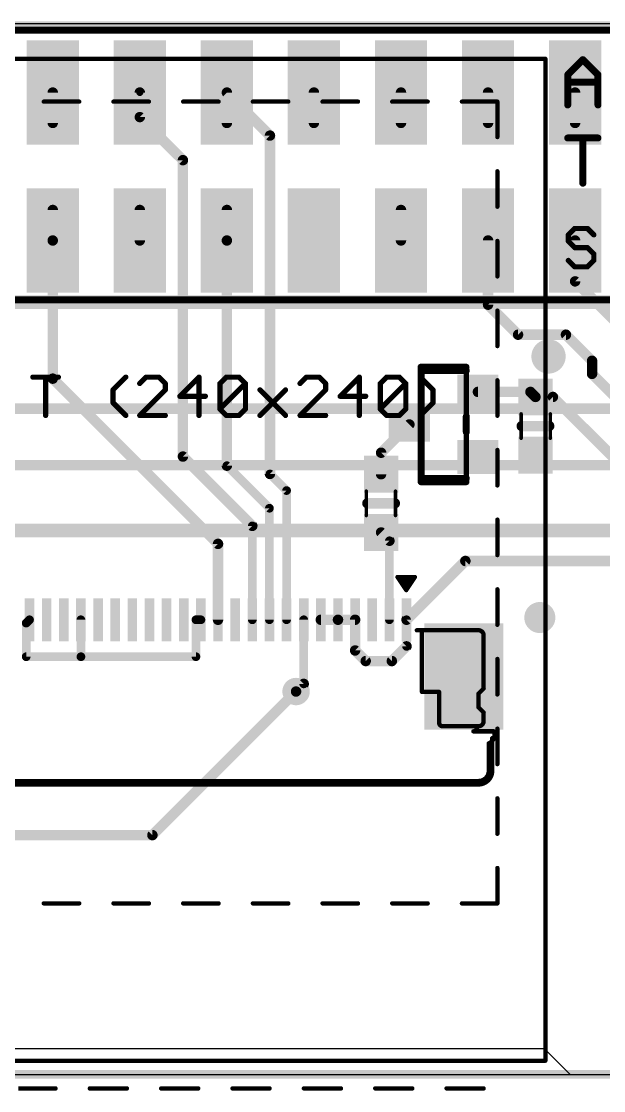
# Model space of a CAD drawing. Extents: x 0 to 65.2, y -0.5 to 30.7.
# Drawn here: x 30.34 to 47.33, y -0.47 to 30.73 of the extents above; entities that cross this region are included whole.
import ezdxf

# ---------------------------------------------------------------- set-up
doc = ezdxf.new("R2010")
doc.units = 0
for name, color, linetype in [('1', 12, 'CONTINUOUS'), ('16', 5, 'CONTINUOUS'), ('18', 110, 'CONTINUOUS'), ('20', 53, 'CONTINUOUS'), ('21', 40, 'CONTINUOUS'), ('22', 6, 'CONTINUOUS'), ('52', 253, 'CONTINUOUS')]:
    doc.layers.add(name, color=color, linetype=linetype)

# ---------------------------------------------------------------- blocks, each defined once
blk = doc.blocks.new('RECT')
blk.add_solid([(-0.5, -0.5), (0.5, -0.5), (-0.5, 0.5), (0.5, 0.5)])
blk = doc.blocks.new('PIE')
at = {"const_width": 0.5}
blk.add_lwpolyline([(0, -0.25, 1), (0, 0.25, 1), (0, -0.25)], format="xyb", dxfattribs=at)
blk = doc.blocks.new('ROUNDV')
at = {"const_width": 0.5}
blk.add_lwpolyline([(0, -0.25, 1), (0, 0.25, 1), (0, -0.25)], format="xyb", dxfattribs=at)

msp = doc.modelspace()

# ---------------------------------------------------------------- linework, layer by layer
at = {"layer": '1'}
for points, const_width in [([(65.024, 30.607), (0.127, 30.607)], 0.254), ([(29.53, 22.54), (51.181, 22.54)], 0.4064), ([(51.181, 19.431), (24.384, 19.431)], 0.3048), ([(51.562, 17.78), (26.9374, 17.78)], 0.3048), ([(29.337, 15.875), (48.133, 15.875)], 0.4064), ([(34.163, 6.985), (38.354, 11.176)], 0.3048), ([(3.429, 6.985), (34.163, 6.985)], 0.3048), ([(0.127, 0), (65.024, 0)], 0.254)]:
    msp.add_lwpolyline(points, dxfattribs=dict(at, const_width=const_width))
at = {"layer": '1', "const_width": 0.1524}
for points in [[(38.4079, 11.1221, 1), (38.3001, 11.2299)], [(34.1091, 7.0389, 1), (34.2169, 6.9311)], [(34.163, 6.9088, 1), (34.163, 7.0612)]]:
    msp.add_lwpolyline(points, format="xyb", dxfattribs=at)
at = {"layer": '16'}
for points, const_width in [([(65.024, 30.607), (0.127, 30.607)], 0.254), ([(31.255, 27.7704), (31.255, 28.6574)], 0.3048), ([(33.7954, 27.94), (33.795, 28.6574)], 0.3048), ([(33.7954, 28.657), (33.7954, 27.94)], 0.3048), ([(33.795, 28.6574), (33.7954, 28.657)], 0.2032), ([(36.335, 27.7704), (36.335, 28.6574)], 0.3048), ([(36.335, 28.6574), (37.592, 27.4004)], 0.3048), ([(38.875, 28.6574), (38.875, 27.7704)], 0.3048), ([(38.875, 27.7704), (38.875, 28.6574)], 0.3048), ([(41.415, 28.6574), (41.415, 27.7704)], 0.3048), ([(41.415, 27.7704), (41.415, 28.6574)], 0.3048), ([(43.955, 27.7704), (43.955, 28.6574)], 0.3048), ([(46.495, 28.6574), (46.495, 27.7704)], 0.3048), ([(46.495, 27.7704), (46.495, 28.6574)], 0.3048), ([(35.052, 26.6834), (33.7954, 27.94)], 0.3048), ([(37.592, 27.4004), (37.592, 17.526)], 0.3048), ([(35.052, 18.034), (35.052, 26.6834)], 0.3048), ([(31.255, 25.2296), (31.255, 24.3394)], 0.3048), ([(33.795, 24.3394), (33.795, 25.2296)], 0.3048), ([(33.795, 25.2296), (33.795, 24.3394)], 0.3048), ([(36.335, 25.2296), (36.335, 24.3394)], 0.3048), ([(41.415, 24.3394), (41.415, 25.2296)], 0.3048), ([(41.415, 25.2296), (41.415, 24.3394)], 0.3048), ([(31.255, 20.307), (31.255, 24.3394)], 0.3048), ([(36.3354, 17.7666), (36.335, 24.3394)], 0.3048), ([(43.955, 22.466), (43.955, 24.3394)], 0.3048), ([(46.495, 24.3394), (46.495, 23.1464)], 0.3048), ([(50.4644, 19.177), (46.495, 23.1464)], 0.3048), ([(44.831, 21.59), (43.955, 22.466)], 0.3048), ([(46.228, 21.59), (44.831, 21.59)], 0.3048), ([(46.99, 20.828), (46.228, 21.59)], 0.3048), ([(46.99, 20.447), (46.99, 20.828)], 0.3048), ([(49.784, 17.653), (46.99, 20.447)], 0.3048), ([(36.077, 15.485), (31.255, 20.307)], 0.3048), ([(43.66, 19.92), (45.192, 19.92)], 0.3048), ([(45.192, 19.92), (45.339, 19.773)], 0.3048), ([(45.339, 19.773), (45.847, 19.773)], 0.3048), ([(49.237, 16.383), (45.847, 19.773)], 0.3048), ([(41.66, 18.97), (40.835, 18.145)], 0.3048), ([(37.077, 16.009), (35.052, 18.034)], 0.3048), ([(40.835, 18.145), (40.835, 17.518)], 0.3048), ([(37.577, 16.525), (36.3354, 17.7666)], 0.254), ([(38.077, 17.041), (37.592, 17.526)], 0.254), ([(38.077, 17.041), (38.077, 13.27)], 0.254), ([(37.577, 13.27), (37.577, 16.525)], 0.254), ([(37.077, 13.27), (37.077, 16.009)], 0.254), ([(41.077, 15.576), (40.835, 15.818)], 0.3048), ([(36.077, 13.27), (36.077, 15.485)], 0.3048), ([(41.077, 13.27), (41.077, 15.576)], 0.254), ([(41.577, 13.27), (43.293, 14.986)], 0.3048), ([(43.293, 14.986), (49.022, 14.986)], 0.3048), ([(39.077, 13.27), (39.577, 13.27)], 0.3048), ([(40.077, 13.27), (39.577, 13.27)], 0.3048), ([(40.077, 12.374), (40.077, 13.27)], 0.3048), ([(30.577, 13.27), (30.48, 13.173)], 0.254), ([(30.48, 13.173), (30.48, 12.192)], 0.254), ([(32.077, 13.27), (32.077, 12.192)], 0.254), ([(35.577, 13.27), (35.433, 13.27)], 0.254), ([(35.433, 13.27), (35.433, 12.192)], 0.254), ([(38.577, 13.27), (38.577, 11.399)], 0.254), ([(41.577, 13.27), (41.577, 12.494)], 0.254), ([(40.386, 12.065), (40.077, 12.374)], 0.3048), ([(41.577, 12.494), (41.148, 12.065)], 0.3048), ([(32.077, 12.192), (30.48, 12.192)], 0.254), ([(35.433, 12.192), (32.077, 12.192)], 0.254), ([(41.148, 12.065), (40.386, 12.065)], 0.3048), ([(38.577, 11.399), (38.354, 11.176)], 0.3048), ([(0.127, 0), (65.024, 0)], 0.254)]:
    msp.add_lwpolyline(points, dxfattribs=dict(at, const_width=const_width))
for points, const_width in [([(31.3312, 28.6574, 1), (31.1788, 28.6574)], 0.1524), ([(33.8712, 28.6574, 1), (33.7188, 28.6574)], 0.1524), ([(33.8716, 28.657, 1), (33.7192, 28.657)], 0.1524), ([(33.8309, 28.6933, 1), (33.7591, 28.6215)], 0.1016), ([(33.7595, 28.6211, 1), (33.8313, 28.6929)], 0.1016), ([(36.4112, 28.6574, 1), (36.2588, 28.6574)], 0.1524), ([(36.3889, 28.7113, 1), (36.2811, 28.6035)], 0.1524), ([(38.9512, 28.6574, 1), (38.7988, 28.6574)], 0.1524), ([(38.9512, 28.6574, 1), (38.7988, 28.6574)], 0.1524), ([(41.4912, 28.6574, 1), (41.3388, 28.6574)], 0.1524), ([(41.4912, 28.6574, 1), (41.3388, 28.6574)], 0.1524), ([(44.0312, 28.6574, 1), (43.8788, 28.6574)], 0.1524), ([(46.5712, 28.6574, 1), (46.4188, 28.6574)], 0.1524), ([(46.5712, 28.6574, 1), (46.4188, 28.6574)], 0.1524), ([(33.8493, 27.9939, 1), (33.7415, 27.8861)], 0.1524), ([(31.1788, 27.7704, 1), (31.3312, 27.7704)], 0.1524), ([(33.7192, 27.94, 1), (33.8716, 27.94)], 0.1524), ([(33.7192, 27.94, 1), (33.8716, 27.94)], 0.1524), ([(36.2588, 27.7704, 1), (36.4112, 27.7704)], 0.1524), ([(38.7988, 27.7704, 1), (38.9512, 27.7704)], 0.1524), ([(38.7988, 27.7704, 1), (38.9512, 27.7704)], 0.1524), ([(41.3388, 27.7704, 1), (41.4912, 27.7704)], 0.1524), ([(41.3388, 27.7704, 1), (41.4912, 27.7704)], 0.1524), ([(43.8788, 27.7704, 1), (44.0312, 27.7704)], 0.1524), ([(46.4188, 27.7704, 1), (46.5712, 27.7704)], 0.1524), ([(46.4188, 27.7704, 1), (46.5712, 27.7704)], 0.1524), ([(37.6682, 27.4004, 1), (37.5158, 27.4004)], 0.1524), ([(37.5381, 27.3465, 1), (37.6459, 27.4543)], 0.1524), ([(35.1282, 26.6834, 1), (34.9758, 26.6834)], 0.1524), ([(34.9981, 26.6295, 1), (35.1059, 26.7373)], 0.1524), ([(31.3312, 25.2296, 1), (31.1788, 25.2296)], 0.1524), ([(33.8712, 25.2296, 1), (33.7188, 25.2296)], 0.1524), ([(33.8712, 25.2296, 1), (33.7188, 25.2296)], 0.1524), ([(36.4112, 25.2296, 1), (36.2588, 25.2296)], 0.1524), ([(41.4912, 25.2296, 1), (41.3388, 25.2296)], 0.1524), ([(41.4912, 25.2296, 1), (41.3388, 25.2296)], 0.1524), ([(31.3312, 24.3394, 1), (31.1788, 24.3394)], 0.1524), ([(31.1788, 24.3394, 1), (31.3312, 24.3394)], 0.1524), ([(33.7188, 24.3394, 1), (33.8712, 24.3394)], 0.1524), ([(33.7188, 24.3394, 1), (33.8712, 24.3394)], 0.1524), ([(36.4112, 24.3394, 1), (36.2588, 24.3394)], 0.1524), ([(36.2588, 24.3394, 1), (36.4112, 24.3394)], 0.1524), ([(41.3388, 24.3394, 1), (41.4912, 24.3394)], 0.1524), ([(41.3388, 24.3394, 1), (41.4912, 24.3394)], 0.1524), ([(44.0312, 24.3394, 1), (43.8788, 24.3394)], 0.1524), ([(46.5712, 24.3394, 1), (46.4188, 24.3394)], 0.1524), ([(46.5489, 23.2002, 1), (46.4411, 23.0925)], 0.1524), ([(46.4188, 23.1464, 1), (46.5712, 23.1464)], 0.1524), ([(44.0089, 22.5199, 1), (43.9011, 22.4121)], 0.1524), ([(43.8788, 22.466, 1), (44.0312, 22.466)], 0.1524), ([(44.831, 21.6662, 1), (44.831, 21.5138)], 0.1524), ([(44.7771, 21.5361, 1), (44.8849, 21.6439)], 0.1524), ([(46.2819, 21.6439, 1), (46.1741, 21.5361)], 0.1524), ([(46.228, 21.5138, 1), (46.228, 21.6662)], 0.1524), ([(47.0662, 20.828, 1), (46.9138, 20.828)], 0.1524), ([(46.9361, 20.7741, 1), (47.0439, 20.8819)], 0.1524), ([(47.0439, 20.5009, 1), (46.9361, 20.3931)], 0.1524), ([(31.3089, 20.3609, 1), (31.2011, 20.2531)], 0.1524), ([(31.1788, 20.307, 1), (31.3312, 20.307)], 0.1524), ([(46.9138, 20.447, 1), (47.0662, 20.447)], 0.1524), ([(43.66, 19.9962, 1), (43.66, 19.8438)], 0.1524), ([(45.2459, 19.9739, 1), (45.1381, 19.8661)], 0.1524), ([(45.192, 19.8438, 1), (45.192, 19.9962)], 0.1524), ([(45.339, 19.8492, 1), (45.339, 19.6968)], 0.1524), ([(45.2851, 19.7191, 1), (45.3929, 19.8269)], 0.1524), ([(45.9009, 19.8269, 1), (45.7931, 19.7191)], 0.1524), ([(45.847, 19.6968, 1), (45.847, 19.8492)], 0.1524), ([(41.7139, 18.9161, 1), (41.6061, 19.0239)], 0.1524), ([(35.1059, 18.0879, 1), (34.9981, 17.9801)], 0.1524), ([(34.9758, 18.034, 1), (35.1282, 18.034)], 0.1524), ([(40.9112, 18.145, 1), (40.7588, 18.145)], 0.1524), ([(40.7811, 18.1989, 1), (40.8889, 18.0911)], 0.1524), ([(36.2592, 17.7666, 1), (36.4116, 17.7666)], 0.1524), ([(36.3803, 17.8115, 1), (36.2905, 17.7217)], 0.127), ([(37.5158, 17.526, 1), (37.6682, 17.526)], 0.1524), ([(37.6369, 17.5709, 1), (37.5471, 17.4811)], 0.127), ([(40.7588, 17.518, 1), (40.9112, 17.518)], 0.1524), ([(38.1405, 17.041, 1), (38.0135, 17.041)], 0.127), ([(38.0321, 16.9961, 1), (38.1219, 17.0859)], 0.127), ([(37.6405, 16.525, 1), (37.5135, 16.525)], 0.127), ([(37.5321, 16.4801, 1), (37.6219, 16.5699)], 0.127), ([(37.0231, 15.9551, 1), (37.1309, 16.0629)], 0.1524), ([(37.1405, 16.009, 1), (37.0135, 16.009)], 0.127), ([(40.8889, 15.8719, 1), (40.7811, 15.7641)], 0.1524), ([(36.1532, 15.485, 1), (36.0008, 15.485)], 0.1524), ([(36.0231, 15.4311, 1), (36.1309, 15.5389)], 0.1524), ([(41.0231, 15.5221, 1), (41.1309, 15.6299)], 0.1524), ([(41.1405, 15.576, 1), (41.0135, 15.576)], 0.127), ([(43.293, 15.0622, 1), (43.293, 14.9098)], 0.1524), ([(43.3469, 14.9321, 1), (43.2391, 15.0399)], 0.1524), ([(39.077, 13.3462, 1), (39.077, 13.1938)], 0.1524), ([(39.577, 13.3462, 1), (39.577, 13.1938)], 0.1524), ([(39.577, 13.1938, 1), (39.577, 13.3462)], 0.1524), ([(40.1532, 13.27, 1), (40.0008, 13.27)], 0.1524), ([(40.077, 13.1938, 1), (40.077, 13.3462)], 0.1524), ([(30.5435, 13.173, 1), (30.4165, 13.173)], 0.127), ([(30.4351, 13.2179, 1), (30.5249, 13.1281)], 0.127), ([(30.6219, 13.2251, 1), (30.5321, 13.3149)], 0.127), ([(32.1405, 13.27, 1), (32.0135, 13.27)], 0.127), ([(35.433, 13.3335, 1), (35.433, 13.2065)], 0.127), ([(35.4965, 13.27, 1), (35.3695, 13.27)], 0.127), ([(35.577, 13.2065, 1), (35.577, 13.3335)], 0.127), ([(36.0008, 13.27, 1), (36.1532, 13.27)], 0.1524), ([(37.0135, 13.27, 1), (37.1405, 13.27)], 0.127), ([(37.5135, 13.27, 1), (37.6405, 13.27)], 0.127), ([(38.0135, 13.27, 1), (38.1405, 13.27)], 0.127), ([(38.6405, 13.27, 1), (38.5135, 13.27)], 0.127), ([(41.0135, 13.27, 1), (41.1405, 13.27)], 0.127), ([(41.5231, 13.3239, 1), (41.6309, 13.2161)], 0.1524), ([(41.6405, 13.27, 1), (41.5135, 13.27)], 0.127), ([(40.1309, 12.4279, 1), (40.0231, 12.3201)], 0.1524), ([(41.6309, 12.4401, 1), (41.5231, 12.5479)], 0.1524), ([(41.5135, 12.494, 1), (41.6405, 12.494)], 0.127), ([(30.48, 12.2555, 1), (30.48, 12.1285)], 0.127), ([(30.4165, 12.192, 1), (30.5435, 12.192)], 0.127), ([(32.077, 12.2555, 1), (32.077, 12.1285)], 0.127), ([(32.0135, 12.192, 1), (32.1405, 12.192)], 0.127), ([(32.077, 12.1285, 1), (32.077, 12.2555)], 0.127), ([(35.3695, 12.192, 1), (35.4965, 12.192)], 0.127), ([(35.433, 12.1285, 1), (35.433, 12.2555)], 0.127), ([(40.0008, 12.374, 1), (40.1532, 12.374)], 0.1524), ([(40.386, 12.1412, 1), (40.386, 11.9888)], 0.1524), ([(40.3321, 12.0111, 1), (40.4399, 12.1189)], 0.1524), ([(41.0941, 12.1189, 1), (41.2019, 12.0111)], 0.1524), ([(41.148, 11.9888, 1), (41.148, 12.1412)], 0.1524), ([(38.6309, 11.3451, 1), (38.5231, 11.4529)], 0.1524), ([(38.3001, 11.2299, 1), (38.4079, 11.1221)], 0.1524), ([(38.5135, 11.399, 1), (38.6405, 11.399)], 0.127)]:
    msp.add_lwpolyline(points, format="xyb", dxfattribs=dict(at, const_width=const_width))
at = {"layer": '20'}
for p, q in [((62.0254, 30.6604), (3.0254, 30.6604)), ((19.431, 0.762), (45.593, 0.762)), ((45.593, 0.762), (46.355, 0)), ((3.0254, 0), (62.0254, 0))]:
    msp.add_line(p, q, dxfattribs=at)
at = {"layer": '21'}
for points, const_width in [([(19.427, 29.642), (45.627, 29.642)], 0.127), ([(45.627, 29.642), (45.627, 0.402)], 0.127), ([(46.2807, 29.1769), (46.7213, 29.6175)], 0.2032), ([(46.7213, 29.6175), (47.1619, 29.1769)], 0.2032), ([(46.2807, 28.2956), (46.2807, 29.1769)], 0.2032), ([(46.2807, 28.9566), (47.1619, 28.9566)], 0.2032), ([(47.1619, 29.1769), (47.1619, 28.2956)], 0.2032), ([(30.9937, 28.392), (32.027, 28.392)], 0.127), ([(33.027, 28.392), (34.0603, 28.392)], 0.127), ([(35.0603, 28.392), (36.0937, 28.392)], 0.127), ([(37.0937, 28.392), (38.127, 28.392)], 0.127), ([(39.127, 28.392), (40.1603, 28.392)], 0.127), ([(41.1603, 28.392), (42.1937, 28.392)], 0.127), ([(43.1937, 28.392), (44.227, 28.392)], 0.127), ([(44.227, 28.392), (44.227, 27.3587)], 0.127), ([(46.2807, 27.3315), (47.1619, 27.3315)], 0.2032), ([(46.7213, 26.0096), (46.7213, 27.3315)], 0.2032), ([(44.227, 26.3587), (44.227, 25.3253)], 0.127), ([(46.4831, 24.6898), (46.2967, 24.5033)], 0.1524), ([(46.856, 24.6898), (46.4831, 24.6898)], 0.1524), ([(47.0424, 24.5033), (46.856, 24.6898)], 0.1524), ([(44.227, 24.3253), (44.227, 23.292)], 0.127), ([(46.2967, 24.5033), (46.2967, 24.3169)], 0.1524), ([(46.2967, 24.3169), (46.4831, 24.1305)], 0.1524), ([(46.4831, 24.1305), (46.856, 24.1305)], 0.1524), ([(46.856, 24.1305), (47.0424, 23.9441)], 0.1524), ([(46.4831, 23.5712), (46.2967, 23.7576)], 0.1524), ([(47.0424, 23.7576), (46.856, 23.5712)], 0.1524), ([(47.0424, 23.9441), (47.0424, 23.7576)], 0.1524), ([(46.856, 23.5712), (46.4831, 23.5712)], 0.1524), ([(44.227, 22.292), (44.227, 21.2587)], 0.127), ([(30.6744, 20.3518), (31.4201, 20.3518)], 0.1524), ([(31.0472, 19.2332), (31.0472, 20.3518)], 0.1524), ([(33.0132, 19.9789), (33.386, 20.3518)], 0.1524), ([(33.9792, 20.3518), (33.7928, 20.1653)], 0.1524), ([(34.352, 20.3518), (33.9792, 20.3518)], 0.1524), ([(34.5385, 20.1653), (34.352, 20.3518)], 0.1524), ([(35.5214, 20.3518), (34.9622, 19.7925)], 0.1524), ([(35.5214, 19.2332), (35.5214, 20.3518)], 0.1524), ([(36.1316, 20.1653), (36.318, 20.3518)], 0.1524), ([(36.318, 20.3518), (36.6908, 20.3518)], 0.1524), ([(36.6908, 20.3518), (36.8773, 20.1653)], 0.1524), ([(38.6568, 20.3518), (38.4704, 20.1653)], 0.1524), ([(39.0296, 20.3518), (38.6568, 20.3518)], 0.1524), ([(39.2161, 20.1653), (39.0296, 20.3518)], 0.1524), ([(40.199, 20.3518), (39.6398, 19.7925)], 0.1524), ([(40.199, 19.2332), (40.199, 20.3518)], 0.1524), ([(40.8092, 20.1653), (40.9956, 20.3518)], 0.1524), ([(40.9956, 20.3518), (41.3684, 20.3518)], 0.1524), ([(41.3684, 20.3518), (41.5549, 20.1653)], 0.1524), ([(42.3514, 19.9789), (41.9786, 20.3518)], 0.1524), ([(44.227, 20.2587), (44.227, 19.2253)], 0.127), ([(33.0132, 19.606), (33.0132, 19.9789)], 0.1524), ([(33.7928, 19.2332), (34.5385, 19.9789)], 0.1524), ([(34.5385, 19.9789), (34.5385, 20.1653)], 0.1524), ([(36.1316, 19.4196), (36.1316, 20.1653)], 0.1524), ([(36.1316, 19.4196), (36.8773, 20.1653)], 0.1524), ([(36.8773, 20.1653), (36.8773, 19.4196)], 0.1524), ([(37.301, 19.9789), (38.0467, 19.2332)], 0.1524), ([(37.301, 19.2332), (38.0467, 19.9789)], 0.1524), ([(38.4704, 19.2332), (39.2161, 19.9789)], 0.1524), ([(39.2161, 19.9789), (39.2161, 20.1653)], 0.1524), ([(40.8092, 19.4196), (40.8092, 20.1653)], 0.1524), ([(40.8092, 19.4196), (41.5549, 20.1653)], 0.1524), ([(41.5549, 20.1653), (41.5549, 19.4196)], 0.1524), ([(42.3514, 19.606), (42.3514, 19.9789)], 0.1524), ([(33.386, 19.2332), (33.0132, 19.606)], 0.1524), ([(34.9622, 19.7925), (35.7079, 19.7925)], 0.1524), ([(39.6398, 19.7925), (40.3855, 19.7925)], 0.1524), ([(41.9786, 19.2332), (42.3514, 19.606)], 0.1524), ([(36.318, 19.2332), (36.1316, 19.4196)], 0.1524), ([(36.8773, 19.4196), (36.6908, 19.2332)], 0.1524), ([(40.9956, 19.2332), (40.8092, 19.4196)], 0.1524), ([(41.5549, 19.4196), (41.3684, 19.2332)], 0.1524), ([(34.5385, 19.2332), (33.7928, 19.2332)], 0.1524), ([(36.6908, 19.2332), (36.318, 19.2332)], 0.1524), ([(39.2161, 19.2332), (38.4704, 19.2332)], 0.1524), ([(41.3684, 19.2332), (40.9956, 19.2332)], 0.1524), ([(44.227, 18.2253), (44.227, 17.192)], 0.127), ([(44.227, 16.192), (44.227, 15.1587)], 0.127), ([(44.227, 14.1587), (44.227, 13.1253)], 0.127), ([(44.227, 12.1253), (44.227, 11.092)], 0.127), ([(44.227, 10.092), (44.227, 9.0587)], 0.127), ([(44.227, 8.0587), (44.227, 7.0253)], 0.127), ([(44.227, 6.0253), (44.227, 4.992)], 0.127), ([(32.027, 4.992), (30.9937, 4.992)], 0.127), ([(34.0603, 4.992), (33.027, 4.992)], 0.127), ([(36.0937, 4.992), (35.0603, 4.992)], 0.127), ([(38.127, 4.992), (37.0937, 4.992)], 0.127), ([(40.1603, 4.992), (39.127, 4.992)], 0.127), ([(42.1937, 4.992), (41.1603, 4.992)], 0.127), ([(44.227, 4.992), (43.1937, 4.992)], 0.127), ([(45.627, 0.402), (19.427, 0.402)], 0.127)]:
    msp.add_lwpolyline(points, dxfattribs=dict(at, const_width=const_width))
for points, const_width in [([(45.6588, 29.642, 1), (45.5953, 29.642)], 0.0635), ([(45.627, 29.6103, 1), (45.627, 29.6738)], 0.0635), ([(46.7572, 29.6534, 1), (46.6854, 29.5816)], 0.1016), ([(46.7572, 29.5816, 1), (46.6854, 29.6534)], 0.1016), ([(46.3315, 29.1769, 1), (46.2298, 29.1769)], 0.1016), ([(46.2447, 29.2128, 1), (46.3166, 29.141)], 0.1016), ([(46.2807, 29.0074, 1), (46.2807, 28.9058)], 0.1016), ([(47.2127, 29.1769, 1), (47.1111, 29.1769)], 0.1016), ([(47.126, 29.141, 1), (47.1979, 29.2128)], 0.1016), ([(47.1619, 28.9058, 1), (47.1619, 29.0074)], 0.1016), ([(30.9937, 28.4238, 1), (30.9937, 28.3603)], 0.0635), ([(32.027, 28.3603, 1), (32.027, 28.4238)], 0.0635), ([(33.027, 28.4238, 1), (33.027, 28.3603)], 0.0635), ([(34.0603, 28.3603, 1), (34.0603, 28.4238)], 0.0635), ([(35.0603, 28.4238, 1), (35.0603, 28.3603)], 0.0635), ([(36.0937, 28.3603, 1), (36.0937, 28.4238)], 0.0635), ([(37.0937, 28.4238, 1), (37.0937, 28.3603)], 0.0635), ([(38.127, 28.3603, 1), (38.127, 28.4238)], 0.0635), ([(39.127, 28.4238, 1), (39.127, 28.3603)], 0.0635), ([(40.1603, 28.3603, 1), (40.1603, 28.4238)], 0.0635), ([(41.1603, 28.4238, 1), (41.1603, 28.3603)], 0.0635), ([(42.1937, 28.3603, 1), (42.1937, 28.4238)], 0.0635), ([(43.1937, 28.4238, 1), (43.1937, 28.3603)], 0.0635), ([(44.2588, 28.392, 1), (44.1953, 28.392)], 0.0635), ([(44.227, 28.3603, 1), (44.227, 28.4238)], 0.0635), ([(46.2298, 28.2956, 1), (46.3315, 28.2956)], 0.1016), ([(47.1111, 28.2956, 1), (47.2127, 28.2956)], 0.1016), ([(44.1953, 27.3587, 1), (44.2588, 27.3587)], 0.0635), ([(46.2807, 27.3823, 1), (46.2807, 27.2807)], 0.1016), ([(46.7721, 27.3315, 1), (46.6705, 27.3315)], 0.1016), ([(47.1619, 27.2807, 1), (47.1619, 27.3823)], 0.1016), ([(44.2588, 26.3587, 1), (44.1953, 26.3587)], 0.0635), ([(46.6705, 26.0096, 1), (46.7721, 26.0096)], 0.1016), ([(44.1953, 25.3253, 1), (44.2588, 25.3253)], 0.0635), ([(46.4831, 24.7279, 1), (46.4831, 24.6517)], 0.0762), ([(46.5101, 24.6628, 1), (46.4562, 24.7167)], 0.0762), ([(46.8829, 24.7167, 1), (46.829, 24.6628)], 0.0762), ([(46.856, 24.6517, 1), (46.856, 24.7279)], 0.0762), ([(44.2588, 24.3253, 1), (44.1953, 24.3253)], 0.0635), ([(46.3348, 24.5033, 1), (46.2586, 24.5033)], 0.0762), ([(46.2698, 24.5303, 1), (46.3236, 24.4764)], 0.0762), ([(46.2586, 24.3169, 1), (46.3348, 24.3169)], 0.0762), ([(46.3236, 24.3438, 1), (46.2698, 24.29)], 0.0762), ([(47.0155, 24.4764, 1), (47.0693, 24.5303)], 0.0762), ([(46.4831, 24.1686, 1), (46.4831, 24.0924)], 0.0762), ([(46.4562, 24.1035, 1), (46.5101, 24.1574)], 0.0762), ([(46.8829, 24.1574, 1), (46.829, 24.1035)], 0.0762), ([(46.856, 24.0924, 1), (46.856, 24.1686)], 0.0762), ([(46.3236, 23.7846, 1), (46.2698, 23.7307)], 0.0762), ([(47.0805, 23.9441, 1), (47.0043, 23.9441)], 0.0762), ([(47.0043, 23.7576, 1), (47.0805, 23.7576)], 0.0762), ([(47.0155, 23.9171, 1), (47.0693, 23.971)], 0.0762), ([(47.0693, 23.7307, 1), (47.0155, 23.7846)], 0.0762), ([(46.4831, 23.6093, 1), (46.4831, 23.5331)], 0.0762), ([(46.4562, 23.5443, 1), (46.5101, 23.5981)], 0.0762), ([(46.829, 23.5981, 1), (46.8829, 23.5443)], 0.0762), ([(46.856, 23.5331, 1), (46.856, 23.6093)], 0.0762), ([(44.1953, 23.292, 1), (44.2588, 23.292)], 0.0635), ([(44.2588, 22.292, 1), (44.1953, 22.292)], 0.0635), ([(44.1953, 21.2587, 1), (44.2588, 21.2587)], 0.0635), ([(30.6744, 20.3899, 1), (30.6744, 20.3137)], 0.0762), ([(31.0853, 20.3518, 1), (31.0091, 20.3518)], 0.0762), ([(31.4201, 20.3137, 1), (31.4201, 20.3899)], 0.0762), ([(33.413, 20.3248, 1), (33.3591, 20.3787)], 0.0762), ([(33.9792, 20.3899, 1), (33.9792, 20.3137)], 0.0762), ([(34.0061, 20.3248, 1), (33.9523, 20.3787)], 0.0762), ([(34.379, 20.3787, 1), (34.3251, 20.3248)], 0.0762), ([(34.352, 20.3137, 1), (34.352, 20.3899)], 0.0762), ([(35.5595, 20.3518, 1), (35.4833, 20.3518)], 0.0762), ([(35.5484, 20.3248, 1), (35.4945, 20.3787)], 0.0762), ([(36.318, 20.3899, 1), (36.318, 20.3137)], 0.0762), ([(36.3449, 20.3248, 1), (36.2911, 20.3787)], 0.0762), ([(36.7178, 20.3787, 1), (36.6639, 20.3248)], 0.0762), ([(36.6908, 20.3137, 1), (36.6908, 20.3899)], 0.0762), ([(38.6568, 20.3899, 1), (38.6568, 20.3137)], 0.0762), ([(38.6837, 20.3248, 1), (38.6298, 20.3787)], 0.0762), ([(39.0566, 20.3787, 1), (39.0027, 20.3248)], 0.0762), ([(39.0296, 20.3137, 1), (39.0296, 20.3899)], 0.0762), ([(40.2371, 20.3518, 1), (40.1609, 20.3518)], 0.0762), ([(40.226, 20.3248, 1), (40.1721, 20.3787)], 0.0762), ([(40.9956, 20.3899, 1), (40.9956, 20.3137)], 0.0762), ([(41.0225, 20.3248, 1), (40.9686, 20.3787)], 0.0762), ([(41.3954, 20.3787, 1), (41.3415, 20.3248)], 0.0762), ([(41.3684, 20.3137, 1), (41.3684, 20.3899)], 0.0762), ([(42.0055, 20.3787, 1), (41.9516, 20.3248)], 0.0762), ([(44.2588, 20.2587, 1), (44.1953, 20.2587)], 0.0635), ([(33.0513, 19.9789, 1), (32.9751, 19.9789)], 0.0762), ([(32.9862, 20.0058, 1), (33.0401, 19.952)], 0.0762), ([(33.7658, 20.1923, 1), (33.8197, 20.1384)], 0.0762), ([(34.5766, 20.1653, 1), (34.5004, 20.1653)], 0.0762), ([(34.5004, 19.9789, 1), (34.5766, 19.9789)], 0.0762), ([(34.5115, 20.1384, 1), (34.5654, 20.1923)], 0.0762), ([(34.5654, 19.952, 1), (34.5115, 20.0058)], 0.0762), ([(36.1046, 20.1923, 1), (36.1585, 20.1384)], 0.0762), ([(36.1697, 20.1653, 1), (36.0935, 20.1653)], 0.0762), ([(36.9154, 20.1653, 1), (36.8392, 20.1653)], 0.0762), ([(36.9042, 20.1384, 1), (36.8503, 20.1923)], 0.0762), ([(36.8503, 20.1384, 1), (36.9042, 20.1923)], 0.0762), ([(37.3279, 20.0058, 1), (37.274, 19.952)], 0.0762), ([(38.0736, 19.952, 1), (38.0197, 20.0058)], 0.0762), ([(38.4434, 20.1923, 1), (38.4973, 20.1384)], 0.0762), ([(39.2542, 20.1653, 1), (39.178, 20.1653)], 0.0762), ([(39.178, 19.9789, 1), (39.2542, 19.9789)], 0.0762), ([(39.1891, 20.1384, 1), (39.243, 20.1923)], 0.0762), ([(39.243, 19.952, 1), (39.1891, 20.0058)], 0.0762), ([(40.7822, 20.1923, 1), (40.8361, 20.1384)], 0.0762), ([(40.8473, 20.1653, 1), (40.7711, 20.1653)], 0.0762), ([(41.593, 20.1653, 1), (41.5168, 20.1653)], 0.0762), ([(41.5818, 20.1384, 1), (41.5279, 20.1923)], 0.0762), ([(41.5279, 20.1384, 1), (41.5818, 20.1923)], 0.0762), ([(42.3895, 19.9789, 1), (42.3133, 19.9789)], 0.0762), ([(42.3245, 19.952, 1), (42.3783, 20.0058)], 0.0762), ([(33.0401, 19.633, 1), (32.9862, 19.5791)], 0.0762), ([(34.9352, 19.8194, 1), (34.9891, 19.7655)], 0.0762), ([(34.9622, 19.8306, 1), (34.9622, 19.7544)], 0.0762), ([(35.7079, 19.7544, 1), (35.7079, 19.8306)], 0.0762), ([(39.6128, 19.8194, 1), (39.6667, 19.7655)], 0.0762), ([(39.6398, 19.8306, 1), (39.6398, 19.7544)], 0.0762), ([(40.3855, 19.7544, 1), (40.3855, 19.8306)], 0.0762), ([(42.3783, 19.5791, 1), (42.3245, 19.633)], 0.0762), ([(32.9751, 19.606, 1), (33.0513, 19.606)], 0.0762), ([(36.1585, 19.4466, 1), (36.1046, 19.3927)], 0.0762), ([(36.1046, 19.4466, 1), (36.1585, 19.3927)], 0.0762), ([(36.0935, 19.4196, 1), (36.1697, 19.4196)], 0.0762), ([(36.8392, 19.4196, 1), (36.9154, 19.4196)], 0.0762), ([(36.9042, 19.3927, 1), (36.8503, 19.4466)], 0.0762), ([(40.8361, 19.4466, 1), (40.7822, 19.3927)], 0.0762), ([(40.7822, 19.4466, 1), (40.8361, 19.3927)], 0.0762), ([(40.7711, 19.4196, 1), (40.8473, 19.4196)], 0.0762), ([(41.5168, 19.4196, 1), (41.593, 19.4196)], 0.0762), ([(41.5818, 19.3927, 1), (41.5279, 19.4466)], 0.0762), ([(42.3133, 19.606, 1), (42.3895, 19.606)], 0.0762), ([(31.0091, 19.2332, 1), (31.0853, 19.2332)], 0.0762), ([(33.3591, 19.2063, 1), (33.413, 19.2601)], 0.0762), ([(33.7928, 19.2713, 1), (33.7928, 19.1951)], 0.0762), ([(33.7658, 19.2601, 1), (33.8197, 19.2063)], 0.0762), ([(34.5385, 19.1951, 1), (34.5385, 19.2713)], 0.0762), ([(35.4833, 19.2332, 1), (35.5595, 19.2332)], 0.0762), ([(36.318, 19.2713, 1), (36.318, 19.1951)], 0.0762), ([(36.2911, 19.2063, 1), (36.3449, 19.2601)], 0.0762), ([(36.6639, 19.2601, 1), (36.7178, 19.2063)], 0.0762), ([(36.6908, 19.1951, 1), (36.6908, 19.2713)], 0.0762), ([(37.274, 19.2601, 1), (37.3279, 19.2063)], 0.0762), ([(38.0197, 19.2063, 1), (38.0736, 19.2601)], 0.0762), ([(38.4704, 19.2713, 1), (38.4704, 19.1951)], 0.0762), ([(38.4434, 19.2601, 1), (38.4973, 19.2063)], 0.0762), ([(39.2161, 19.1951, 1), (39.2161, 19.2713)], 0.0762), ([(40.1609, 19.2332, 1), (40.2371, 19.2332)], 0.0762), ([(40.9956, 19.2713, 1), (40.9956, 19.1951)], 0.0762), ([(40.9686, 19.2063, 1), (41.0225, 19.2601)], 0.0762), ([(41.3415, 19.2601, 1), (41.3954, 19.2063)], 0.0762), ([(41.3684, 19.1951, 1), (41.3684, 19.2713)], 0.0762), ([(41.9516, 19.2601, 1), (42.0055, 19.2063)], 0.0762), ([(44.1953, 19.2253, 1), (44.2588, 19.2253)], 0.0635), ([(44.2588, 18.2253, 1), (44.1953, 18.2253)], 0.0635), ([(44.1953, 17.192, 1), (44.2588, 17.192)], 0.0635), ([(44.2588, 16.192, 1), (44.1953, 16.192)], 0.0635), ([(44.1953, 15.1587, 1), (44.2588, 15.1587)], 0.0635), ([(44.2588, 14.1587, 1), (44.1953, 14.1587)], 0.0635), ([(44.1953, 13.1253, 1), (44.2588, 13.1253)], 0.0635), ([(44.2588, 12.1253, 1), (44.1953, 12.1253)], 0.0635), ([(44.1953, 11.092, 1), (44.2588, 11.092)], 0.0635), ([(44.2588, 10.092, 1), (44.1953, 10.092)], 0.0635), ([(44.1953, 9.0587, 1), (44.2588, 9.0587)], 0.0635), ([(44.2588, 8.0587, 1), (44.1953, 8.0587)], 0.0635), ([(44.1953, 7.0253, 1), (44.2588, 7.0253)], 0.0635), ([(44.2588, 6.0253, 1), (44.1953, 6.0253)], 0.0635), ([(30.9937, 5.0237, 1), (30.9937, 4.9603)], 0.0635), ([(32.027, 4.9603, 1), (32.027, 5.0237)], 0.0635), ([(33.027, 5.0237, 1), (33.027, 4.9603)], 0.0635), ([(34.0603, 4.9603, 1), (34.0603, 5.0237)], 0.0635), ([(35.0603, 5.0237, 1), (35.0603, 4.9603)], 0.0635), ([(36.0937, 4.9603, 1), (36.0937, 5.0237)], 0.0635), ([(37.0937, 5.0237, 1), (37.0937, 4.9603)], 0.0635), ([(38.127, 4.9603, 1), (38.127, 5.0237)], 0.0635), ([(39.127, 5.0237, 1), (39.127, 4.9603)], 0.0635), ([(40.1603, 4.9603, 1), (40.1603, 5.0237)], 0.0635), ([(41.1603, 5.0237, 1), (41.1603, 4.9603)], 0.0635), ([(42.1937, 4.9603, 1), (42.1937, 5.0237)], 0.0635), ([(43.1937, 5.0237, 1), (43.1937, 4.9603)], 0.0635), ([(44.1953, 4.992, 1), (44.2588, 4.992)], 0.0635), ([(44.227, 4.9603, 1), (44.227, 5.0237)], 0.0635), ([(45.5953, 0.402, 1), (45.6588, 0.402)], 0.0635), ([(45.627, 0.3703, 1), (45.627, 0.4338)], 0.0635)]:
    msp.add_lwpolyline(points, format="xyb", dxfattribs=dict(at, const_width=const_width))
at = {"layer": '22'}
for points, const_width in [([(57.9374, 30.48), (9.6774, 30.48)], 0.2032), ([(7.1374, 22.606), (57.9374, 22.606)], 0.2032), ([(43.3124, 20.6424), (41.9996, 20.6424)], 0.2032), ([(41.9996, 20.6424), (41.9996, 19.6836)], 0.2032), ([(43.3204, 18.7476), (43.3204, 19.2064)], 0.2032), ([(45.739, 18.923), (44.939, 18.923)], 0.3048), ([(41.9996, 18.2564), (41.9996, 17.2976)], 0.2032), ([(41.9996, 17.2976), (43.3124, 17.2976)], 0.2032), ([(40.435, 16.668), (41.235, 16.668)], 0.3048), ([(41.821, 14.517), (41.313, 14.517)], 0.127), ([(41.313, 14.517), (41.567, 14.136)], 0.127), ([(41.339, 14.478), (41.795, 14.478)], 0.127), ([(41.4237, 14.351), (41.7103, 14.351)], 0.127), ([(41.567, 14.136), (41.821, 14.517)], 0.127), ([(41.5083, 14.224), (41.6257, 14.224)], 0.127), ([(44.077, 9.814), (44.077, 8.864)], 0.127), ([(43.677, 8.464), (27.477, 8.464)], 0.127)]:
    msp.add_lwpolyline(points, dxfattribs=dict(at, const_width=const_width))
for points, const_width in [([(41.9996, 20.6932, 1), (41.9996, 20.5916)], 0.1016), ([(42.0504, 20.6424, 1), (41.9488, 20.6424)], 0.1016), ([(43.3124, 20.5916, 1), (43.3124, 20.6932)], 0.1016), ([(41.9488, 19.6836, 1), (42.0504, 19.6836)], 0.1016), ([(43.3712, 19.2064, 1), (43.2696, 19.2064)], 0.1016), ([(44.939, 18.9992, 1), (44.939, 18.8468)], 0.1524), ([(45.739, 18.8468, 1), (45.739, 18.9992)], 0.1524), ([(43.2696, 18.7476, 1), (43.3712, 18.7476)], 0.1016), ([(42.0504, 18.2564, 1), (41.9488, 18.2564)], 0.1016), ([(41.9996, 17.3484, 1), (41.9996, 17.2468)], 0.1016), ([(41.9488, 17.2976, 1), (42.0504, 17.2976)], 0.1016), ([(43.3124, 17.2468, 1), (43.3124, 17.3484)], 0.1016), ([(40.435, 16.7442, 1), (40.435, 16.5918)], 0.1524), ([(41.235, 16.5918, 1), (41.235, 16.7442)], 0.1524), ([(41.313, 14.5488, 1), (41.313, 14.4853)], 0.0635), ([(41.3394, 14.5346, 1), (41.2866, 14.4994)], 0.0635), ([(41.339, 14.5098, 1), (41.339, 14.4463)], 0.0635), ([(41.4237, 14.3828, 1), (41.4237, 14.3193)], 0.0635), ([(41.7103, 14.3193, 1), (41.7103, 14.3828)], 0.0635), ([(41.8474, 14.4994, 1), (41.7946, 14.5346)], 0.0635), ([(41.795, 14.4463, 1), (41.795, 14.5098)], 0.0635), ([(41.821, 14.4853, 1), (41.821, 14.5488)], 0.0635), ([(41.5083, 14.2558, 1), (41.5083, 14.1922)], 0.0635), ([(41.5406, 14.1536, 1), (41.5934, 14.1184)], 0.0635), ([(41.5406, 14.1184, 1), (41.5934, 14.1536)], 0.0635), ([(41.6257, 14.1922, 1), (41.6257, 14.2558)], 0.0635), ([(44.1088, 9.814, 1), (44.0453, 9.814)], 0.0635), ([(43.677, 8.464, 0.4142), (44.077, 8.864)], 0.127), ([(44.1088, 8.864, 1), (44.0453, 8.864)], 0.0635), ([(44.0453, 8.864, 1), (44.1088, 8.864)], 0.0635), ([(43.677, 8.4958, 1), (43.677, 8.4322)], 0.0635), ([(43.677, 8.4322, 1), (43.677, 8.4958)], 0.0635)]:
    msp.add_lwpolyline(points, format="xyb", dxfattribs=dict(at, const_width=const_width))
at = {"layer": '52'}
for points, const_width in [([(43.3204, 20.5424), (41.9996, 20.5424)], 0.2032), ([(41.9996, 20.5424), (41.9996, 17.3976)], 0.2032), ([(43.3204, 17.3976), (43.3204, 20.5424)], 0.1524), ([(44.92, 18.567), (44.92, 19.279)], 0.1016), ([(45.771, 18.567), (45.771, 19.279)], 0.1016), ([(41.9996, 17.3976), (43.3204, 17.3976)], 0.2032), ([(40.403, 17.024), (40.403, 16.312)], 0.1016), ([(41.254, 17.024), (41.254, 16.312)], 0.1016), ([(41.877, 12.964), (42.027, 12.964)], 0.127), ([(42.027, 12.964), (43.677, 12.964)], 0.127), ([(42.027, 11.164), (42.027, 12.964)], 0.127), ([(43.827, 12.814), (43.827, 11.264)], 0.127), ([(43.827, 11.264), (43.677, 11.114)], 0.127), ([(42.527, 11.164), (42.027, 11.164)], 0.127), ([(42.527, 10.264), (42.527, 11.164)], 0.127), ([(43.677, 11.114), (43.677, 10.714)], 0.127), ([(43.677, 10.714), (43.827, 10.564)], 0.127), ([(43.827, 10.564), (43.827, 10.314)], 0.127), ([(43.627, 10.164), (42.627, 10.164)], 0.127), ([(43.527, 10.014), (44.127, 10.014)], 0.127), ([(43.677, 10.164), (43.627, 10.164)], 0.127), ([(43.627, 10.164), (43.627, 10.114)], 0.127), ([(43.977, 9.664), (43.977, 8.864)], 0.127), ([(43.677, 8.564), (27.477, 8.564)], 0.127), ([(30.2543, -0.408), (31.3361, -0.408)], 0.127), ([(32.3361, -0.408), (33.4179, -0.408)], 0.127), ([(34.4179, -0.408), (35.4997, -0.408)], 0.127), ([(36.4997, -0.408), (37.5815, -0.408)], 0.127), ([(38.5815, -0.408), (39.6634, -0.408)], 0.127), ([(40.6634, -0.408), (41.7452, -0.408)], 0.127), ([(42.7452, -0.408), (43.827, -0.408)], 0.127)]:
    msp.add_lwpolyline(points, dxfattribs=dict(at, const_width=const_width))
for points, const_width in [([(41.9996, 20.5932, 1), (41.9996, 20.4916)], 0.1016), ([(42.0504, 20.5424, 1), (41.9488, 20.5424)], 0.1016), ([(43.3585, 20.5424, 1), (43.2823, 20.5424)], 0.0762), ([(43.3204, 20.4916, 1), (43.3204, 20.5932)], 0.1016), ([(44.9454, 19.279, 1), (44.8946, 19.279)], 0.0508), ([(45.7964, 19.279, 1), (45.7456, 19.279)], 0.0508), ([(44.8946, 18.567, 1), (44.9454, 18.567)], 0.0508), ([(45.7456, 18.567, 1), (45.7964, 18.567)], 0.0508), ([(41.9996, 17.4484, 1), (41.9996, 17.3468)], 0.1016), ([(43.3204, 17.3468, 1), (43.3204, 17.4484)], 0.1016), ([(41.9488, 17.3976, 1), (42.0504, 17.3976)], 0.1016), ([(43.2823, 17.3976, 1), (43.3585, 17.3976)], 0.0762), ([(40.4284, 17.024, 1), (40.3776, 17.024)], 0.0508), ([(41.2794, 17.024, 1), (41.2286, 17.024)], 0.0508), ([(40.3776, 16.312, 1), (40.4284, 16.312)], 0.0508), ([(41.2286, 16.312, 1), (41.2794, 16.312)], 0.0508), ([(41.877, 12.9958, 1), (41.877, 12.9322)], 0.0635), ([(42.0588, 12.964, 1), (41.9952, 12.964)], 0.0635), ([(42.027, 12.9958, 1), (42.027, 12.9322)], 0.0635), ([(42.027, 12.9322, 1), (42.027, 12.9958)], 0.0635), ([(43.827, 12.814, 0.4142), (43.677, 12.964)], 0.127), ([(43.677, 12.9958, 1), (43.677, 12.9322)], 0.0635), ([(43.677, 12.9322, 1), (43.677, 12.9958)], 0.0635), ([(43.8588, 12.814, 1), (43.7953, 12.814)], 0.0635), ([(43.7953, 12.814, 1), (43.8588, 12.814)], 0.0635), ([(43.7953, 11.264, 1), (43.8588, 11.264)], 0.0635), ([(43.8495, 11.2415, 1), (43.8045, 11.2865)], 0.0635), ([(42.027, 11.1958, 1), (42.027, 11.1322)], 0.0635), ([(41.9952, 11.164, 1), (42.0588, 11.164)], 0.0635), ([(42.5588, 11.164, 1), (42.4952, 11.164)], 0.0635), ([(42.527, 11.1322, 1), (42.527, 11.1958)], 0.0635), ([(43.6545, 11.1365, 1), (43.6995, 11.0915)], 0.0635), ([(43.7088, 11.114, 1), (43.6452, 11.114)], 0.0635), ([(43.6995, 10.7365, 1), (43.6545, 10.6915)], 0.0635), ([(43.6452, 10.714, 1), (43.7088, 10.714)], 0.0635), ([(43.8588, 10.564, 1), (43.7953, 10.564)], 0.0635), ([(43.8045, 10.5415, 1), (43.8495, 10.5865)], 0.0635), ([(42.5588, 10.264, 1), (42.4952, 10.264)], 0.0635), ([(42.527, 10.264, 0.4142), (42.627, 10.164)], 0.127), ([(43.677, 10.164, 0.4142), (43.827, 10.314)], 0.127), ([(43.8588, 10.314, 1), (43.7953, 10.314)], 0.0635), ([(43.7953, 10.314, 1), (43.8588, 10.314)], 0.0635), ([(42.4952, 10.264, 1), (42.5588, 10.264)], 0.0635), ([(42.627, 10.1958, 1), (42.627, 10.1322)], 0.0635), ([(42.627, 10.1322, 1), (42.627, 10.1958)], 0.0635), ([(43.527, 10.014, 0.4142), (43.627, 10.114)], 0.127), ([(43.527, 10.0458, 1), (43.527, 9.9823)], 0.0635), ([(43.527, 10.0458, 1), (43.527, 9.9823)], 0.0635), ([(43.627, 10.1958, 1), (43.627, 10.1322)], 0.0635), ([(43.6588, 10.164, 1), (43.5953, 10.164)], 0.0635), ([(43.6588, 10.114, 1), (43.5953, 10.114)], 0.0635), ([(43.5953, 10.114, 1), (43.6588, 10.114)], 0.0635), ([(43.627, 10.1322, 1), (43.627, 10.1958)], 0.0635), ([(43.677, 10.1958, 1), (43.677, 10.1322)], 0.0635), ([(43.677, 10.1322, 1), (43.677, 10.1958)], 0.0635), ([(43.977, 9.664, 0.4142), (44.127, 10.014)], 0.127), ([(44.1565, 10.0258, 1), (44.0975, 10.0022)], 0.0635), ([(44.127, 9.9823, 1), (44.127, 10.0458)], 0.0635), ([(43.9652, 9.6935, 1), (43.9888, 9.6345)], 0.0635), ([(44.0088, 9.664, 1), (43.9453, 9.664)], 0.0635), ([(43.677, 8.564, 0.4142), (43.977, 8.864)], 0.127), ([(44.0088, 8.864, 1), (43.9453, 8.864)], 0.0635), ([(43.9453, 8.864, 1), (44.0088, 8.864)], 0.0635), ([(43.677, 8.5958, 1), (43.677, 8.5322)], 0.0635), ([(43.677, 8.5322, 1), (43.677, 8.5958)], 0.0635), ([(31.3361, -0.4398, 1), (31.3361, -0.3763)], 0.0635), ([(32.3361, -0.3763, 1), (32.3361, -0.4398)], 0.0635), ([(33.4179, -0.4398, 1), (33.4179, -0.3763)], 0.0635), ([(34.4179, -0.3763, 1), (34.4179, -0.4398)], 0.0635), ([(35.4997, -0.4398, 1), (35.4997, -0.3763)], 0.0635), ([(36.4997, -0.3763, 1), (36.4997, -0.4398)], 0.0635), ([(37.5815, -0.4398, 1), (37.5815, -0.3763)], 0.0635), ([(38.5815, -0.3763, 1), (38.5815, -0.4398)], 0.0635), ([(39.6634, -0.4398, 1), (39.6634, -0.3763)], 0.0635), ([(40.6634, -0.3763, 1), (40.6634, -0.4398)], 0.0635), ([(41.7452, -0.4398, 1), (41.7452, -0.3763)], 0.0635), ([(42.7452, -0.3763, 1), (42.7452, -0.4398)], 0.0635), ([(43.827, -0.4398, 1), (43.827, -0.3763)], 0.0635)]:
    msp.add_lwpolyline(points, format="xyb", dxfattribs=dict(at, const_width=const_width))

# ---------------------------------------------------------------- block references
at = {"layer": '1'}
msp.add_blockref('PIE', (45.72, 20.955), dxfattribs=at)
at = {"layer": '16'}
for p, xscale, yscale, rotation in [((31.255, 28.6574), 3.048, 1.524, 270), ((33.795, 28.6574), 3.048, 1.524, 270), ((36.335, 28.6574), 3.048, 1.524, 270), ((38.875, 28.6574), 3.048, 1.524, 270), ((41.415, 28.6574), 3.048, 1.524, 270), ((43.955, 28.6574), 3.048, 1.524, 270), ((46.495, 28.6574), 3.048, 1.524, 270), ((31.255, 24.3394), 3.048, 1.524, 90), ((33.795, 24.3394), 3.048, 1.524, 90), ((36.335, 24.3394), 3.048, 1.524, 90), ((38.875, 24.3394), 3.048, 1.524, 90), ((41.415, 24.3394), 3.048, 1.524, 90), ((43.955, 24.3394), 3.048, 1.524, 90), ((46.495, 24.3394), 3.048, 1.524, 90), ((43.247, 11.614), 2.3, 3.1, 180)]:
    msp.add_blockref('RECT', p, dxfattribs=dict(at, xscale=xscale, yscale=yscale, rotation=rotation))
at = {"layer": '16', "yscale": 1.2, "rotation": 270}
for p in [(43.66, 19.92), (41.66, 18.97), (43.66, 18.02)]:
    msp.add_blockref('RECT', p, dxfattribs=at)
at = {"layer": '16', "xscale": 1.075}
for p, rotation in [((45.339, 19.773), 90), ((45.339, 18.073), 90), ((40.835, 17.518), 270), ((40.835, 15.818), 270)]:
    msp.add_blockref('RECT', p, dxfattribs=dict(at, rotation=rotation))
at = {"layer": '16', "xscale": 0.28, "yscale": 1.25}
for p in [(30.577, 13.27), (31.077, 13.27), (31.577, 13.27), (32.077, 13.27), (32.577, 13.27), (33.077, 13.27), (33.577, 13.27), (34.077, 13.27), (34.577, 13.27), (35.077, 13.27), (35.577, 13.27), (36.077, 13.27), (36.577, 13.27), (37.077, 13.27), (37.577, 13.27), (38.077, 13.27), (38.577, 13.27), (39.077, 13.27), (39.577, 13.27), (40.077, 13.27), (40.577, 13.27), (41.077, 13.27), (41.577, 13.27)]:
    msp.add_blockref('RECT', p, dxfattribs=at)
at = {"layer": '18'}
for p, xscale, yscale in [((45.466, 13.335), 0.9064, 0.9064), ((45.466, 13.335), 0.9064, 0.9064), ((38.354, 11.176), 0.8001, 0.8001), ((38.354, 11.176), 0.8001, 0.8001)]:
    msp.add_blockref('ROUNDV', p, dxfattribs=dict(at, xscale=xscale, yscale=yscale))
at = {"layer": '52'}
for p, xscale, yscale, rotation in [((43.6633, 19.9098), 0.4572, 0.5842, 270), ((45.3441, 19.5033), 0.5001, 0.95, 90), ((41.6567, 18.97), 0.4572, 0.5842, 270), ((45.3441, 18.3348), 0.5001, 0.95, 90), ((43.6633, 18.0302), 0.4572, 0.5842, 270), ((40.8299, 17.2562), 0.5001, 0.95, 270), ((40.8299, 16.0877), 0.5001, 0.95, 270)]:
    msp.add_blockref('RECT', p, dxfattribs=dict(at, xscale=xscale, yscale=yscale, rotation=rotation))

doc.saveas('drawing.dxf')
